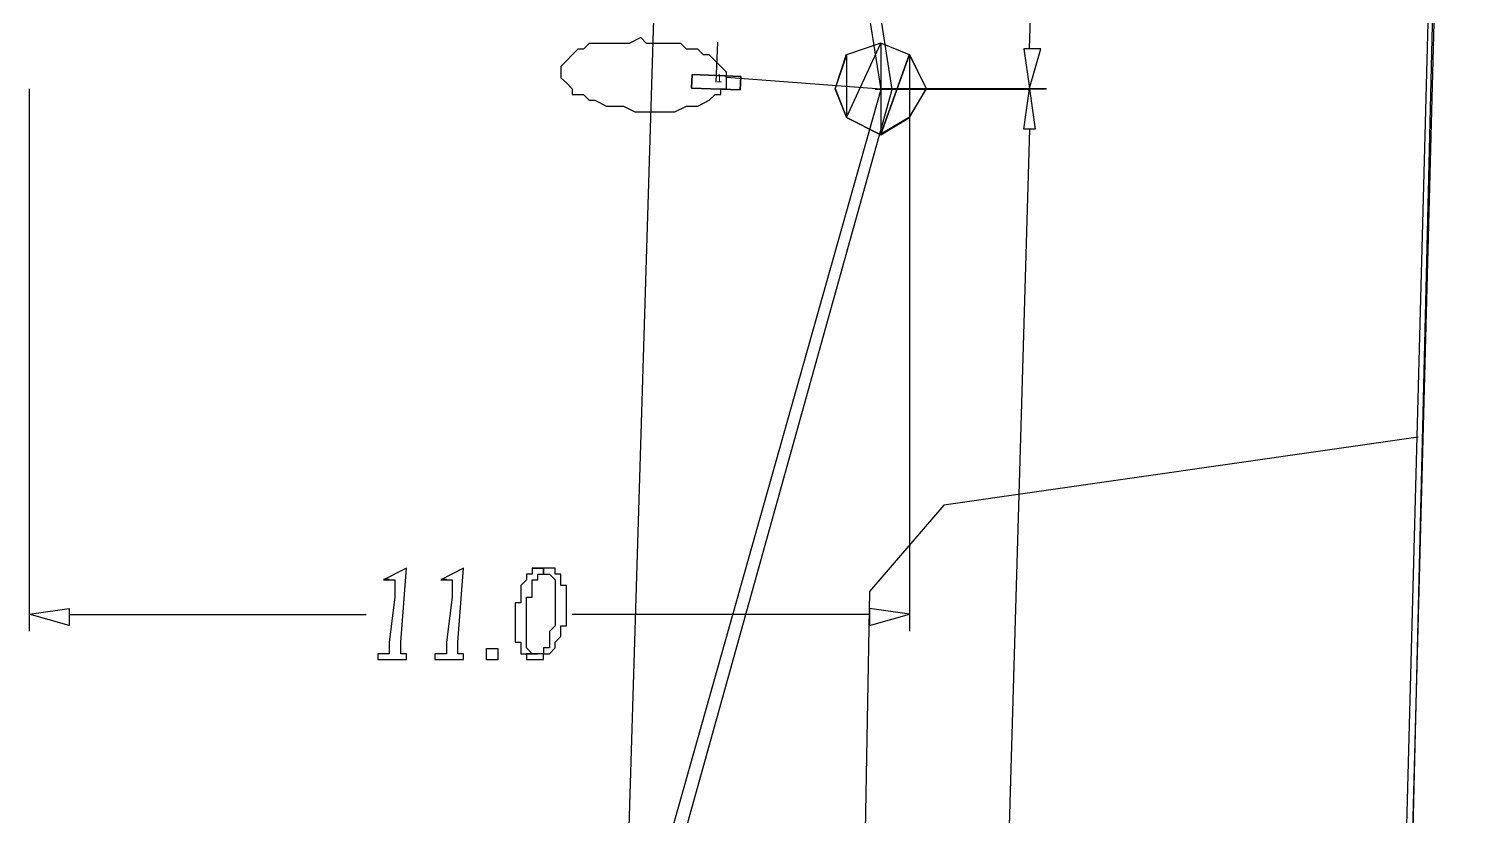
# Model space of a CAD drawing. Extents: x 212106 to 638151, y -1311344 to 1260505.
# Drawn here: x 327673 to 345816, y 100224 to 110077 of the extents above; entities that cross this region are included whole.
import ezdxf

# ---------------------------------------------------------------- set-up
doc = ezdxf.new("R2010")
doc.units = 0
doc.header["$MEASUREMENT"] = 0
for name, color, linetype in [('at_Entity', 7, 'Continuous'), ('DLXLUM01', 3, 'Continuous'), ('DLXLUMEX', 2, 'Continuous'), ('DLXSCENE', 7, 'Continuous')]:
    doc.layers.add(name, color=color, linetype=linetype)

# ---------------------------------------------------------------- blocks, each defined once
blk = doc.blocks.new('*U167')
at = {"color": 1}
blk.add_line((0, 0), (20, 500), dxfattribs=at)
for p, q in [((-301, 97), (-308, -73)), ((-308, -73), (-301, 97)), ((-301, 97), (-308, -73)), ((-308, -73), (-301, 97)), ((308, 73), (-301, 97)), ((-301, 97), (-301, 97)), ((308, 73), (-301, 97)), ((-301, 97), (-301, 97)), ((-301, 97), (308, 73)), ((-301, 97), (308, 73)), ((301, -97), (308, 73)), ((301, -97), (308, 73)), ((308, 73), (301, -97)), ((308, 73), (301, -97)), ((308, 73), (308, 73)), ((308, 73), (308, 73)), ((-308, -73), (301, -97)), ((-308, -73), (301, -97)), ((301, -97), (-308, -73)), ((-308, -73), (-308, -73)), ((-308, -73), (-308, -73)), ((301, -97), (-308, -73)), ((301, -97), (301, -97)), ((301, -97), (301, -97))]:
    blk.add_line(p, q)
at = {"layer": 'DLXLUMEX', "color": 7}
blk.add_text('1', height=100, dxfattribs=at).set_placement((0, 0))
blk = doc.blocks.new('*U97')
for p, q in [((-19469, 80728), (-27399, 131158)), ((-29969, 43024), (-19469, 80728))]:
    blk.add_line(p, q)

msp = doc.modelspace()

# ---------------------------------------------------------------- linework, layer by layer
at = {"layer": 'at_Entity', "color": 1}
for p, q in [((330316, 159753), (338317, 109323)), ((338317, 109323), (327673, 71609))]:
    msp.add_line(p, q, dxfattribs=at)
at = {"layer": 'at_Entity', "color": 0}
for p, q in [((340175, 109833), (340889, 133042)), ((344887, 99965), (345745, 132254)), ((345745, 132254), (344959, 99902)), ((344959, 99902), (345816, 132254)), ((345745, 132254), (344959, 99902)), ((334316, 71970), (335603, 114184)), ((335317, 109970), (335174, 109898)), ((335388, 109898), (335317, 109970)), ((334530, 109826), (334459, 109754)), ((334603, 109826), (334530, 109826)), ((334674, 109898), (334603, 109826)), ((334817, 109898), (334674, 109898)), ((334888, 109898), (334817, 109898)), ((335030, 109898), (334888, 109898)), ((335174, 109898), (335030, 109898)), ((335530, 109898), (335388, 109898)), ((335674, 109898), (335530, 109898)), ((335817, 109898), (335674, 109898)), ((335888, 109826), (335817, 109898)), ((336030, 109826), (335888, 109826)), ((336103, 109754), (336030, 109826)), ((338317, 109900), (337888, 109756)), ((338317, 109900), (337888, 109756)), ((337888, 108972), (338317, 109900)), ((337888, 108972), (338317, 109900)), ((338317, 109900), (337888, 109756)), ((338317, 109900), (337888, 109756)), ((338317, 109900), (337888, 109756)), ((337888, 108972), (338317, 109900)), ((337888, 108972), (338317, 109900)), ((338317, 109900), (337888, 109756)), ((338674, 109756), (338317, 109900)), ((338674, 109756), (338317, 109900)), ((338317, 109900), (338317, 108756)), ((338317, 109900), (338317, 108756)), ((338674, 109756), (338317, 109900)), ((338674, 109756), (338317, 109900)), ((338674, 109756), (338317, 109900)), ((338317, 109900), (338317, 108756)), ((338317, 109900), (338317, 108756)), ((338674, 109756), (338317, 109900)), ((340317, 109830), (340103, 109830)), ((340103, 109830), (340174, 109336)), ((340174, 109336), (340317, 109830)), ((334388, 109681), (334317, 109609)), ((334317, 109609), (334317, 109537)), ((334459, 109754), (334388, 109681)), ((336174, 109754), (336103, 109754)), ((336245, 109681), (336174, 109754)), ((336317, 109609), (336245, 109681)), ((336388, 109537), (336317, 109609)), ((337746, 109328), (337889, 109761)), ((337746, 109328), (337889, 109761)), ((337888, 109756), (337746, 109333)), ((337888, 109756), (337746, 109333)), ((337888, 109756), (337746, 109333)), ((337888, 109756), (337746, 109333)), ((337888, 109756), (337888, 108972)), ((337888, 109756), (337888, 108972)), ((337889, 109761), (337889, 108977)), ((337889, 109761), (337889, 108977)), ((338317, 108761), (338675, 109761)), ((338317, 108761), (338675, 109761)), ((338317, 108756), (338674, 109756)), ((338317, 108756), (338674, 109756)), ((338888, 109333), (338674, 109756)), ((338888, 109333), (338674, 109756)), ((338888, 109333), (338674, 109756)), ((338888, 109333), (338674, 109756)), ((338889, 109328), (338675, 109761)), ((338675, 109761), (338675, 108977)), ((338675, 109761), (338675, 108977)), ((338889, 109328), (338675, 109761)), ((338675, 109761), (338675, 108977)), ((338675, 109761), (338675, 108977)), ((334317, 109537), (334317, 109465)), ((334317, 109537), (334317, 109537)), ((334317, 109465), (334388, 109403)), ((334388, 109403), (334459, 109331)), ((336388, 109465), (336388, 109537)), ((338317, 109325), (336388, 109469)), ((336388, 109403), (336388, 109465)), ((336388, 109331), (336388, 109403)), ((327675, 109330), (327675, 102549)), ((334459, 109331), (334459, 109259)), ((334459, 109259), (334603, 109259)), ((334603, 109259), (334674, 109187)), ((336174, 109187), (336245, 109259)), ((336245, 109259), (336317, 109259)), ((336317, 109259), (336317, 109331)), ((336317, 109331), (336388, 109331)), ((337746, 109333), (337888, 108972)), ((337746, 109333), (337888, 108972)), ((337746, 109333), (337888, 108972)), ((337746, 109333), (337888, 108972)), ((337889, 108977), (337746, 109328)), ((337889, 108977), (337746, 109328)), ((338245, 109325), (340174, 109325)), ((338317, 109330), (340388, 109330)), ((338318, 109334), (340389, 109334)), ((338674, 108972), (338888, 109333)), ((338674, 108972), (338888, 109333)), ((338674, 108972), (338888, 109333)), ((338674, 108972), (338888, 109333)), ((338674, 109330), (338674, 102549)), ((338675, 108977), (338889, 109328)), ((338675, 108977), (338889, 109328)), ((340103, 108825), (340174, 109330)), ((340174, 109330), (340245, 108825)), ((334674, 109187), (334745, 109187)), ((334745, 109187), (334888, 109114)), ((334888, 109114), (334959, 109114)), ((334959, 109114), (335103, 109114)), ((335103, 109114), (335245, 109042)), ((335245, 109042), (335388, 109042)), ((335388, 109042), (335459, 109042)), ((335459, 109042), (335603, 109042)), ((335603, 109042), (335745, 109042)), ((335745, 109042), (335888, 109114)), ((335888, 109114), (335959, 109114)), ((335959, 109114), (336030, 109114)), ((336030, 109114), (336174, 109187)), ((337888, 108972), (338317, 108756)), ((338317, 108756), (337888, 108972)), ((337888, 108972), (338317, 108756)), ((337888, 108972), (338317, 108756)), ((338317, 108756), (337888, 108972)), ((337888, 108972), (338317, 108756)), ((338675, 108977), (338317, 108761)), ((338675, 108977), (338317, 108761)), ((338317, 108756), (338674, 108972)), ((338317, 108756), (338674, 108972)), ((338317, 108756), (338674, 108972)), ((338317, 108756), (338674, 108972)), ((338317, 108756), (338317, 108756)), ((338317, 108756), (338317, 108756)), ((338317, 108756), (338317, 108756)), ((340174, 108825), (339674, 91543)), ((340245, 108825), (340103, 108825)), ((345031, 104975), (339103, 104122)), ((339103, 104122), (338174, 103043)), ((332389, 103334), (332103, 103190)), ((332318, 102410), (332389, 103334)), ((333104, 103334), (332817, 103190)), ((333032, 102410), (333104, 103334)), ((333960, 103262), (333889, 103262)), ((333889, 103262), (333889, 103190)), ((333960, 103334), (333960, 103262)), ((334103, 103334), (333960, 103334)), ((334032, 103334), (333960, 103334)), ((333960, 103334), (334103, 103334)), ((333960, 103262), (333960, 103262)), ((334103, 103334), (334032, 103334)), ((334032, 103334), (334032, 103334)), ((334032, 103334), (334032, 103334)), ((334032, 103190), (334032, 103262)), ((334032, 103262), (334032, 103262)), ((334032, 103262), (334032, 103262)), ((334032, 103262), (334103, 103262)), ((334103, 103262), (334103, 103334)), ((334103, 103334), (334103, 103262)), ((334175, 103334), (334103, 103334)), ((334103, 103262), (334175, 103262)), ((334247, 103334), (334175, 103334)), ((334175, 103334), (334175, 103334)), ((334175, 103334), (334175, 103334)), ((334175, 103262), (334175, 103262)), ((334175, 103262), (334175, 103262)), ((334175, 103262), (334175, 103262)), ((334175, 103262), (334247, 103190)), ((334247, 103262), (334247, 103334)), ((334247, 103334), (334247, 103334)), ((334317, 103262), (334247, 103262)), ((334247, 103262), (334247, 103262)), ((334317, 103190), (334317, 103262)), ((332103, 103190), (332174, 103190)), ((332104, 103194), (332175, 103194)), ((332175, 103194), (332104, 103194)), ((332174, 103190), (332174, 103190)), ((332174, 103190), (332246, 103190)), ((332175, 103194), (332175, 103194)), ((332175, 103194), (332175, 103194)), ((332246, 103190), (332246, 103190)), ((332246, 103190), (332246, 103190)), ((332246, 103190), (332246, 103190)), ((332246, 103190), (332246, 103118)), ((332246, 103118), (332246, 103118)), ((332246, 103118), (332246, 103046)), ((332817, 103190), (332889, 103190)), ((332818, 103194), (332890, 103194)), ((332890, 103194), (332818, 103194)), ((332889, 103190), (332889, 103190)), ((332889, 103190), (332961, 103190)), ((332890, 103194), (332890, 103194)), ((332890, 103194), (332890, 103194)), ((332961, 103190), (332961, 103190)), ((332961, 103190), (332961, 103190)), ((332961, 103190), (332961, 103190)), ((332961, 103190), (332961, 103118)), ((332961, 103118), (332961, 103118)), ((332961, 103118), (332961, 103046)), ((333889, 103190), (333817, 103118)), ((333817, 103118), (333817, 103118)), ((333817, 103118), (333817, 103118)), ((333817, 103118), (333817, 103046)), ((333889, 103190), (333889, 103190)), ((333889, 103190), (333889, 103190)), ((333960, 103118), (333960, 103190)), ((333960, 103190), (333960, 103190)), ((333960, 103190), (334032, 103190)), ((333960, 103046), (333960, 103118)), ((333960, 103118), (333960, 103118)), ((334247, 103190), (334247, 103190)), ((334247, 103190), (334247, 103118)), ((334247, 103118), (334247, 103118)), ((334247, 103118), (334247, 103118)), ((334247, 103118), (334247, 103046)), ((334317, 103118), (334317, 103190)), ((334317, 103190), (334317, 103190)), ((334317, 103190), (334317, 103190)), ((334389, 103118), (334317, 103118)), ((334317, 103118), (334317, 103118)), ((334389, 103046), (334389, 103118)), ((332246, 102974), (332174, 102410)), ((332246, 103046), (332246, 102974)), ((332961, 102974), (332889, 102410)), ((332961, 103046), (332961, 102974)), ((333817, 102903), (333746, 102903)), ((333746, 102903), (333746, 102903)), ((333746, 102903), (333746, 102831)), ((333817, 103046), (333817, 103046)), ((333817, 103046), (333817, 102974)), ((333817, 102974), (333817, 102974)), ((333817, 102974), (333817, 102903)), ((333889, 102903), (333889, 102974)), ((333889, 102974), (333960, 102974)), ((333889, 102831), (333889, 102903)), ((333889, 102903), (333889, 102903)), ((333960, 102974), (333960, 103046)), ((333960, 103046), (333960, 103046)), ((334247, 103046), (334247, 103046)), ((334247, 103046), (334247, 102974)), ((334247, 102974), (334247, 102974)), ((334247, 102974), (334247, 102903)), ((334247, 102903), (334247, 102903)), ((334247, 102903), (334247, 102831)), ((334389, 102974), (334389, 103046)), ((334389, 103046), (334389, 103046)), ((334389, 102903), (334389, 102974)), ((334389, 102974), (334389, 102974)), ((334389, 102831), (334389, 102903)), ((334389, 102903), (334389, 102903)), ((338174, 103043), (337960, 91264)), ((327675, 102761), (328175, 102833)), ((328175, 102618), (327675, 102761)), ((328174, 102755), (331888, 102755)), ((328175, 102833), (328175, 102618)), ((333746, 102831), (333746, 102831)), ((333746, 102831), (333746, 102759)), ((333746, 102759), (333746, 102759)), ((333746, 102759), (333746, 102687)), ((333889, 102759), (333889, 102831)), ((333889, 102831), (333889, 102831)), ((333889, 102687), (333889, 102759)), ((333889, 102759), (333889, 102759)), ((333889, 102759), (333889, 102759)), ((334247, 102831), (334247, 102831)), ((334247, 102831), (334247, 102759)), ((334247, 102759), (334247, 102759)), ((334247, 102759), (334247, 102687)), ((334389, 102759), (334389, 102831)), ((334389, 102831), (334389, 102831)), ((334389, 102687), (334389, 102759)), ((334389, 102759), (334389, 102759)), ((334389, 102759), (334389, 102759)), ((338174, 102755), (334460, 102755)), ((338174, 102833), (338174, 102618)), ((338674, 102761), (338174, 102833)), ((338174, 102618), (338674, 102761)), ((333746, 102687), (333746, 102687)), ((333746, 102687), (333746, 102615)), ((333746, 102615), (333746, 102615)), ((333746, 102615), (333746, 102543)), ((333746, 102543), (333746, 102543)), ((333746, 102543), (333746, 102482)), ((333889, 102615), (333889, 102687)), ((333889, 102687), (333889, 102687)), ((333889, 102543), (333889, 102615)), ((333889, 102615), (333889, 102615)), ((333889, 102482), (333889, 102543)), ((333889, 102543), (333889, 102543)), ((334247, 102615), (334175, 102543)), ((334175, 102543), (334175, 102543)), ((334175, 102543), (334175, 102482)), ((334247, 102687), (334247, 102687)), ((334247, 102687), (334247, 102615)), ((334247, 102615), (334247, 102615)), ((334317, 102543), (334317, 102615)), ((334317, 102615), (334389, 102615)), ((334317, 102482), (334317, 102543)), ((334317, 102543), (334317, 102543)), ((334389, 102615), (334389, 102687)), ((334389, 102687), (334389, 102687)), ((332174, 102410), (332174, 102410)), ((332174, 102410), (332174, 102338)), ((332174, 102338), (332174, 102338)), ((332174, 102338), (332174, 102266)), ((332318, 102338), (332318, 102410)), ((332318, 102266), (332318, 102338)), ((332318, 102338), (332318, 102338)), ((332889, 102410), (332889, 102410)), ((332889, 102410), (332889, 102338)), ((332889, 102338), (332889, 102338)), ((332889, 102338), (332889, 102266)), ((333032, 102338), (333032, 102410)), ((333032, 102266), (333032, 102338)), ((333032, 102338), (333032, 102338)), ((333389, 102261), (333389, 102333)), ((333389, 102333), (333460, 102333)), ((333460, 102333), (333532, 102333)), ((333460, 102333), (333460, 102333)), ((333460, 102333), (333460, 102333)), ((333460, 102333), (333460, 102333)), ((333460, 102333), (333460, 102333)), ((333460, 102333), (333460, 102333)), ((333460, 102333), (333460, 102333)), ((333532, 102333), (333532, 102333)), ((333532, 102333), (333532, 102333)), ((333532, 102333), (333532, 102333)), ((333532, 102333), (333532, 102261)), ((333746, 102482), (333746, 102482)), ((333746, 102482), (333746, 102410)), ((333746, 102410), (333817, 102410)), ((333817, 102410), (333817, 102410)), ((333817, 102410), (333817, 102338)), ((333817, 102338), (333817, 102338)), ((333817, 102338), (333817, 102266)), ((333889, 102410), (333889, 102482)), ((333889, 102482), (333889, 102482)), ((333889, 102338), (333889, 102410)), ((333889, 102410), (333889, 102410)), ((333889, 102410), (333889, 102410)), ((333960, 102266), (333889, 102338)), ((333889, 102338), (333889, 102338)), ((334175, 102338), (334103, 102338)), ((334103, 102338), (334103, 102338)), ((334103, 102338), (334103, 102266)), ((334175, 102482), (334175, 102482)), ((334175, 102482), (334175, 102410)), ((334175, 102410), (334175, 102410)), ((334175, 102410), (334175, 102410)), ((334175, 102410), (334175, 102338)), ((334175, 102266), (334247, 102338)), ((334247, 102410), (334317, 102482)), ((334247, 102338), (334247, 102410)), ((334247, 102410), (334247, 102410)), ((334247, 102338), (334247, 102338)), ((334317, 102482), (334317, 102482)), ((334317, 102482), (334317, 102482)), ((334317, 102482), (334317, 102482)), ((332103, 102266), (332032, 102266)), ((332032, 102266), (332032, 102194)), ((332032, 102194), (332389, 102194)), ((332174, 102266), (332103, 102266)), ((332103, 102266), (332103, 102266)), ((332103, 102266), (332103, 102266)), ((332103, 102266), (332103, 102266)), ((332174, 102266), (332174, 102266)), ((332389, 102266), (332318, 102266)), ((332318, 102266), (332318, 102266)), ((332318, 102266), (332318, 102266)), ((332318, 102266), (332318, 102266)), ((332318, 102266), (332318, 102266)), ((332389, 102194), (332389, 102266)), ((332389, 102266), (332389, 102266)), ((332389, 102266), (332389, 102266)), ((332817, 102266), (332746, 102266)), ((332746, 102266), (332746, 102194)), ((332746, 102194), (333104, 102194)), ((332889, 102266), (332817, 102266)), ((332817, 102266), (332817, 102266)), ((332817, 102266), (332817, 102266)), ((332817, 102266), (332817, 102266)), ((332889, 102266), (332889, 102266)), ((333104, 102266), (333032, 102266)), ((333032, 102266), (333032, 102266)), ((333032, 102266), (333032, 102266)), ((333032, 102266), (333032, 102266)), ((333032, 102266), (333032, 102266)), ((333104, 102194), (333104, 102266)), ((333104, 102266), (333104, 102266)), ((333104, 102266), (333104, 102266)), ((333389, 102189), (333389, 102261)), ((333389, 102261), (333389, 102261)), ((333389, 102261), (333389, 102261)), ((333460, 102189), (333389, 102189)), ((333389, 102189), (333389, 102189)), ((333532, 102189), (333460, 102189)), ((333460, 102189), (333460, 102189)), ((333460, 102189), (333460, 102189)), ((333532, 102261), (333532, 102261)), ((333532, 102261), (333532, 102261)), ((333532, 102261), (333532, 102189)), ((333532, 102189), (333532, 102189)), ((333532, 102189), (333532, 102189)), ((333817, 102266), (333889, 102266)), ((333889, 102266), (333889, 102266)), ((333889, 102266), (333889, 102266)), ((333889, 102266), (334032, 102266)), ((334032, 102266), (333889, 102266)), ((333889, 102266), (333889, 102194)), ((333889, 102194), (333960, 102194)), ((334032, 102266), (333960, 102266)), ((333960, 102266), (333960, 102266)), ((333960, 102266), (333960, 102266)), ((333960, 102266), (333960, 102266)), ((333960, 102194), (333960, 102194)), ((333960, 102194), (333960, 102194)), ((333960, 102194), (334032, 102194)), ((334032, 102266), (334032, 102266)), ((334103, 102266), (334032, 102266)), ((334032, 102266), (334032, 102266)), ((334032, 102194), (334032, 102194)), ((334032, 102194), (334032, 102194)), ((334032, 102194), (334103, 102194)), ((334103, 102266), (334103, 102266)), ((334103, 102266), (334103, 102266)), ((334103, 102194), (334103, 102266)), ((334103, 102266), (334175, 102266)), ((334103, 102194), (334103, 102194)), ((334175, 102266), (334175, 102266)), ((334175, 102266), (334175, 102266)), ((334175, 102266), (334175, 102266))]:
    msp.add_line(p, q, dxfattribs=at)

# ---------------------------------------------------------------- block references
at = {"layer": 'DLXLUM01'}
msp.add_blockref('*U167', (336260, 109412), dxfattribs=at)
at = {"layer": 'DLXSCENE'}
msp.add_blockref('*U97', (357928, 28595), dxfattribs=at)

doc.saveas('drawing.dxf')
